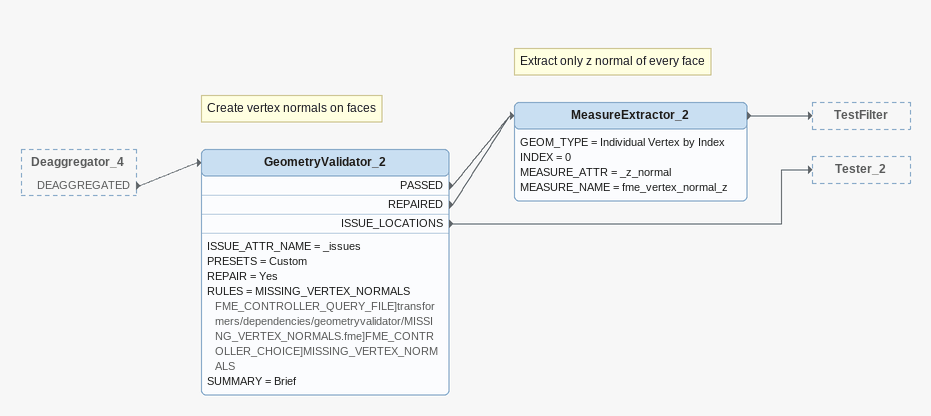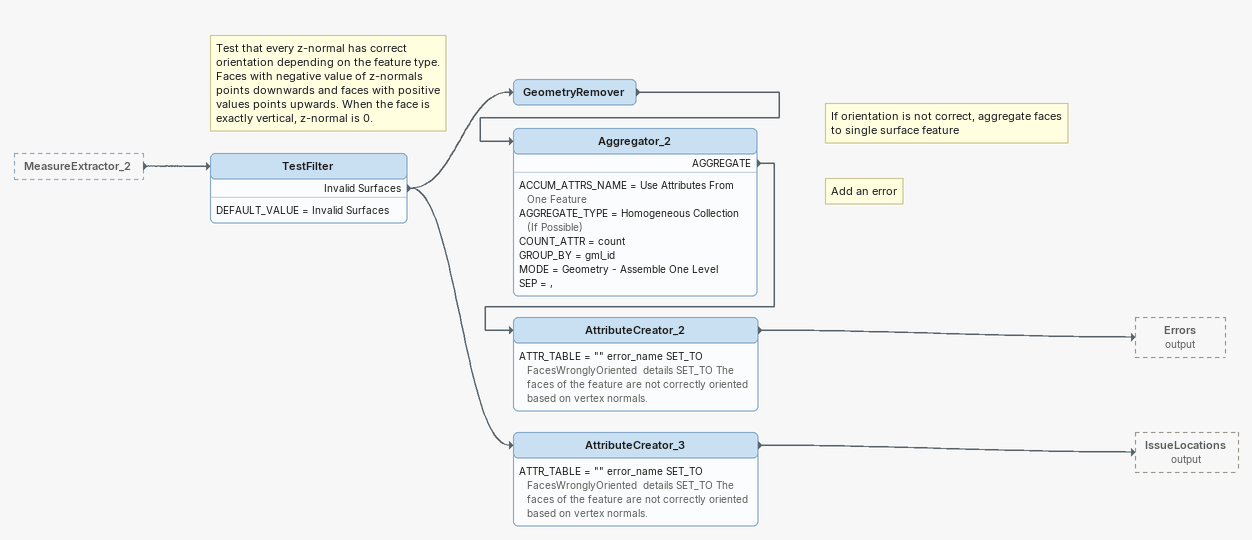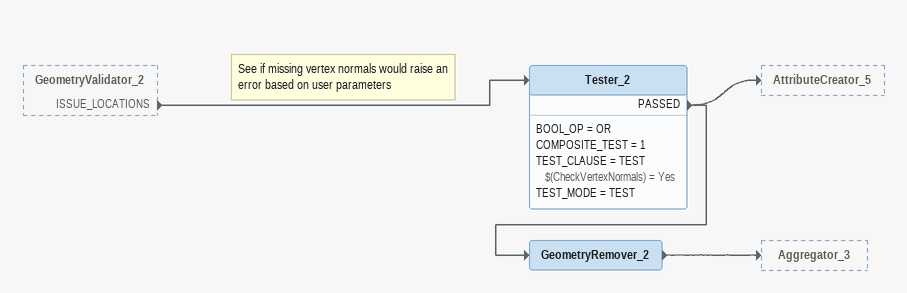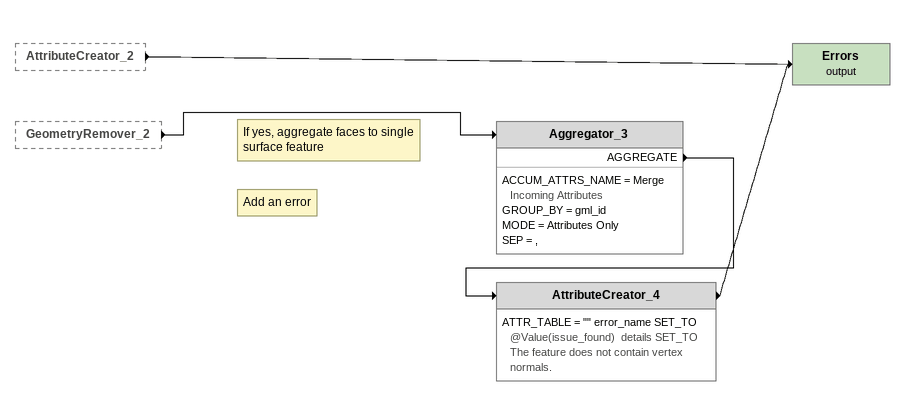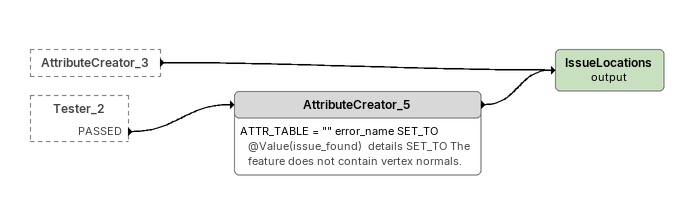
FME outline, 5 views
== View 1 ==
Deaggregator_4 [outside]
    DEAGGREGATED -> GeometryValidator_2
Note: Create vertex normals on faces
GeometryValidator_2
    ISSUE_ATTR_NAME = _issues
    PRESETS = Custom
    REPAIR = Yes
    RULES = MISSING_VERTEX_NORMALS FME_CONTROLLER_QUERY_FILE]transformers/dependencies/geometryvalidator/MISSING_VERTEX_NORMALS.fme]FME_CONTROLLER_CHOICE]MISSING_VERTEX_NORMALS
    SUMMARY = Brief
    PASSED -> MeasureExtractor_2
    REPAIRED -> MeasureExtractor_2
    ISSUE_LOCATIONS -> Tester_2
Note: Extract only z normal of every face
MeasureExtractor_2
    GEOM_TYPE = Individual Vertex by Index
    INDEX = 0
    MEASURE_ATTR = _z_normal
    MEASURE_NAME = fme_vertex_normal_z
    -> TestFilter

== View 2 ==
MeasureExtractor_2 [outside]
    -> TestFilter
Note: Test that every z-normal has correct orientation depending on the feature type. / Faces with negative value of z-normals points downwards and faces with positive values points upwards. When the face is exactly vertical, z-normal is 0.
TestFilter
    DEFAULT_VALUE = Invalid Surfaces
    Invalid Surfaces -> GeometryRemover
    Invalid Surfaces -> AttributeCreator_3
GeometryRemover
    -> Aggregator_2
Note: If orientation is not correct, aggregate faces to single surface feature
Aggregator_2
    ACCUM_ATTRS_NAME = Use Attributes From One Feature
    AGGREGATE_TYPE = Homogeneous Collection (If Possible)
    COUNT_ATTR = count
    GROUP_BY = gml_id
    MODE = Geometry - Assemble One Level
    SEP = ,
    AGGREGATE -> AttributeCreator_2
Note: Add an error
AttributeCreator_2
    ATTR_TABLE = "" error_name SET_TO FacesWronglyOriented  details SET_TO The faces of the feature are not correctly oriented based on vertex normals.
    -> Errors (output)
AttributeCreator_3
    ATTR_TABLE = "" error_name SET_TO FacesWronglyOriented  details SET_TO The faces of the feature are not correctly oriented based on vertex normals.
    -> IssueLocations (output)

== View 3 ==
GeometryValidator_2 [outside]
    ISSUE_LOCATIONS -> Tester_2
Note: See if missing vertex normals would raise an error based on user parameters
Tester_2
    BOOL_OP = OR
    COMPOSITE_TEST = 1
    TEST_CLAUSE = TEST $(CheckVertexNormals) = Yes
    TEST_MODE = TEST
    PASSED -> GeometryRemover_2
    PASSED -> AttributeCreator_5
GeometryRemover_2
    -> Aggregator_3

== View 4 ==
AttributeCreator_2 [outside]
    -> Errors (output)
GeometryRemover_2 [outside]
    -> Aggregator_3
Note: If yes, aggregate faces to single surface feature
Aggregator_3
    ACCUM_ATTRS_NAME = Merge Incoming Attributes
    GROUP_BY = gml_id
    MODE = Attributes Only
    SEP = ,
    AGGREGATE -> AttributeCreator_4
Note: Add an error
AttributeCreator_4
    ATTR_TABLE = "" error_name SET_TO @Value(issue_found)  details SET_TO The feature does not contain vertex normals.
    -> Errors (output)
Errors (output)

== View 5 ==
AttributeCreator_3 [outside]
    -> IssueLocations (output)
Tester_2 [outside]
    PASSED -> AttributeCreator_5
AttributeCreator_5
    ATTR_TABLE = "" error_name SET_TO @Value(issue_found)  details SET_TO The feature does not contain vertex normals.
    -> IssueLocations (output)
IssueLocations (output)
